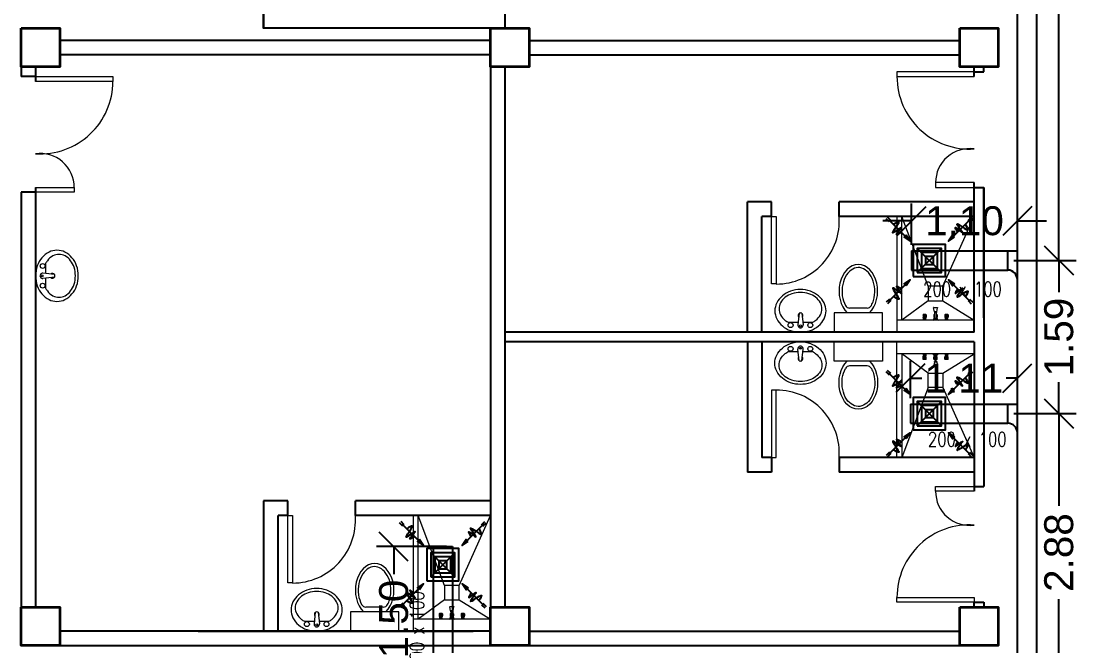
# Model space of a CAD drawing. Header units: millimetres. Extents: x 3 to 434, y 1 to 233.
# Drawn here: x 380.32 to 391.27, y 109.24 to 115.71 of the extents above; entities that cross this region are included whole.
import ezdxf

# ---------------------------------------------------------------- set-up
doc = ezdxf.new("R2010")
doc.units = ezdxf.units.MM
doc.header["$MEASUREMENT"] = 0
for name, color, linetype in [('AIR', 7, 'Continuous'), ('AIR-00', 8, 'Continuous'), ('AIR-03', 30, 'Continuous'), ('dimen', 7, 'Continuous'), ('ducting label', 7, 'Continuous'), ('exhaust', 1, 'Continuous')]:
    doc.layers.add(name, color=color, linetype=linetype)
doc.styles.add('Arch-Dim', font='simplex.shx', dxfattribs={"width": 0.75})
doc.styles.get("Standard").update_dxf_attribs({"font": 'arial.ttf'})
doc.dimstyles.new('Copy of dimension', dxfattribs={"dimtxt": 0.3, "dimasz": 0.3, "dimexe": 0.18, "dimexo": 0.0625, "dimgap": 0.09, "dimtad": 0, "dimzin": 0, "dimdsep": 46, "dimtxsty": 'Standard', "dimblk": 'OBLIQUE', "dimcen": 0.09, "dimclrd": 256, "dimclre": 256, "dimclrt": 256, "dimadec": 0, "dimazin": 0, "dimtfac": 1, "dimtofl": 0, "dimtmove": 0, "dimatfit": 3, "dimldrblk": 'OBLIQUE', "dimfxl": 1, "dimtolj": 1, "dimtzin": 0, "dimarcsym": 0})

# ---------------------------------------------------------------- blocks, each defined once
blk = doc.blocks.new('GRILL-C-IN')
at = {"layer": 'AIR-00', "ltscale": 3}
for p, q in [((-0.601, 0.623), (-0.651, 0.674)), ((0.601, 0.623), (0.651, 0.674)), ((-0.623, 0.601), (-0.674, 0.651)), ((-0.637, 0.637), (-0.3, 0.3)), ((0.637, 0.637), (0.3, 0.3)), ((0.623, 0.601), (0.674, 0.651)), ((-0.637, -0.637), (-0.3, -0.3)), ((0.637, -0.637), (0.3, -0.3)), ((-0.623, -0.601), (-0.674, -0.651)), ((-0.601, -0.623), (-0.651, -0.674)), ((0.601, -0.623), (0.651, -0.674)), ((0.623, -0.601), (0.674, -0.651))]:
    blk.add_line(p, q, dxfattribs=at)
at = {"layer": 'AIR-00', "color": 50}
for p, q in [((-0.188, 0.187), (0.187, -0.188)), ((0.187, 0.187), (-0.188, -0.188))]:
    blk.add_line(p, q, dxfattribs=at)
at = {"layer": 'AIR-00', "ltscale": 3}
for points in [[(-0.362, 0.393), (-0.393, 0.362), (-0.3, 0.3)], [(0.393, 0.362), (0.362, 0.393), (0.3, 0.3)], [(-0.362, -0.393), (-0.393, -0.362), (-0.3, -0.3)], [(0.393, -0.362), (0.362, -0.393), (0.3, -0.3)]]:
    blk.add_lwpolyline(points, close=True, dxfattribs=at)
at = {"layer": 'AIR-00', "color": 50}
for points in [[(-0.188, -0.188), (0.187, -0.188), (0.187, 0.187), (-0.188, 0.187)], [(-0.125, -0.125), (0.125, -0.125), (0.125, 0.125), (-0.125, 0.125)], [(-0.062, -0.062), (0.062, -0.062), (0.062, 0.062), (-0.062, 0.062)]]:
    blk.add_lwpolyline(points, close=True, dxfattribs=at)
at = {"layer": 'AIR-00', "ltscale": 3}
for points in [[(-0.441, 0.441), (-0.512, 0.404), (-0.432, 0.514), (-0.568, 0.43), (-0.477, 0.6), (-0.561, 0.561)], [(0.441, 0.441), (0.404, 0.512), (0.514, 0.432), (0.43, 0.568), (0.6, 0.477), (0.561, 0.561)], [(-0.441, -0.441), (-0.512, -0.404), (-0.432, -0.514), (-0.568, -0.43), (-0.477, -0.6), (-0.561, -0.561)], [(0.441, -0.441), (0.404, -0.512), (0.514, -0.432), (0.43, -0.568), (0.6, -0.477), (0.561, -0.561)]]:
    blk.add_spline(points, degree=3, dxfattribs=at)
for points in [[(-0.3, 0.3), (-0.362, 0.393), (-0.393, 0.362)], [(0.3, 0.3), (0.393, 0.362), (0.362, 0.393)], [(-0.3, -0.3), (-0.362, -0.393), (-0.393, -0.362)], [(0.3, -0.3), (0.393, -0.362), (0.362, -0.393)]]:
    blk.add_solid(points, dxfattribs=at)
at = {"layer": 'AIR-03', "color": 6}
blk.add_lwpolyline([(-0.25, -0.25), (0.25, -0.25), (0.25, 0.25), (-0.25, 0.25)], close=True, dxfattribs=at)
blk = doc.blocks.new('_Oblique')
at = {"color": 0, "linetype": 'ByBlock', "lineweight": -2}
blk.add_line((-0.5, -0.5), (0.5, 0.5), dxfattribs=at)
blk = doc.blocks.new('*D136')
at = {"layer": 'Defpoints', "color": 0, "transparency": 16777216}
for p in [(384.179, 110.266), (384.788, 110.266), (384.788, 108.764)]:
    blk.add_point(p, dxfattribs=at)
at = {"layer": 'dimen', "lineweight": -2, "transparency": 16777216}
for p, q in [((384.726, 110.266), (383.999, 110.266)), ((384.179, 110.266), (384.179, 109.98)), ((384.179, 108.764), (384.179, 109.05)), ((384.726, 108.764), (383.999, 108.764))]:
    blk.add_line(p, q, dxfattribs=at)
at = {"layer": 'dimen', "lineweight": -2, "transparency": 16777216, "xscale": 0.3, "yscale": 0.3, "zscale": 0.3}
for p, rotation in [((384.179, 110.266), 90), ((384.179, 108.764), 270)]:
    blk.add_blockref('_Oblique', p, dxfattribs=dict(at, rotation=rotation))
at = {"layer": 'dimen', "transparency": 16777216, "insert": (384.179, 109.515), "char_height": 0.3, "attachment_point": 5, "rotation": 90}
blk.add_mtext('\\A1;1.50', dxfattribs=at)
blk = doc.blocks.new('*D143')
at = {"layer": 'Defpoints', "color": 0, "transparency": 16777216}
for p in [(390.541, 111.644), (391.071, 111.644), (390.841, 108.764)]:
    blk.add_point(p, dxfattribs=at)
at = {"layer": 'dimen', "lineweight": -2, "transparency": 16777216}
for p, q in [((390.603, 111.644), (391.251, 111.644)), ((391.071, 111.644), (391.071, 110.687)), ((391.071, 108.764), (391.071, 109.722)), ((390.903, 108.764), (391.251, 108.764))]:
    blk.add_line(p, q, dxfattribs=at)
at = {"layer": 'dimen', "lineweight": -2, "transparency": 16777216, "xscale": 0.3, "yscale": 0.3, "zscale": 0.3}
for p, rotation in [((391.071, 111.644), 90), ((391.071, 108.764), 270)]:
    blk.add_blockref('_Oblique', p, dxfattribs=dict(at, rotation=rotation))
at = {"layer": 'dimen', "transparency": 16777216, "insert": (391.071, 110.204), "char_height": 0.3, "attachment_point": 5, "rotation": 90}
blk.add_mtext('\\A1;2.88', dxfattribs=at)
blk = doc.blocks.new('*D144')
at = {"layer": 'Defpoints', "color": 0, "transparency": 16777216}
for p in [(390.541, 113.232), (391.071, 113.232), (390.541, 111.644)]:
    blk.add_point(p, dxfattribs=at)
at = {"layer": 'dimen', "lineweight": -2, "transparency": 16777216}
for p, q in [((390.603, 113.232), (391.251, 113.232)), ((391.071, 113.232), (391.071, 112.904)), ((391.071, 111.644), (391.071, 111.972)), ((390.603, 111.644), (391.251, 111.644))]:
    blk.add_line(p, q, dxfattribs=at)
at = {"layer": 'dimen', "lineweight": -2, "transparency": 16777216, "xscale": 0.3, "yscale": 0.3, "zscale": 0.3}
for p, rotation in [((391.071, 113.232), 90), ((391.071, 111.644), 270)]:
    blk.add_blockref('_Oblique', p, dxfattribs=dict(at, rotation=rotation))
at = {"layer": 'dimen', "transparency": 16777216, "insert": (391.071, 112.438), "char_height": 0.3, "attachment_point": 5, "rotation": 90}
blk.add_mtext('\\A1;1.59', dxfattribs=at)
blk = doc.blocks.new('*D145')
at = {"layer": 'Defpoints', "color": 0, "transparency": 16777216}
for p in [(390.541, 122.637), (391.071, 122.637), (390.541, 113.232)]:
    blk.add_point(p, dxfattribs=at)
at = {"layer": 'dimen', "lineweight": -2, "transparency": 16777216}
for p, q in [((390.603, 122.637), (391.251, 122.637)), ((391.071, 122.637), (391.071, 118.385)), ((391.071, 113.232), (391.071, 117.483)), ((390.603, 113.232), (391.251, 113.232))]:
    blk.add_line(p, q, dxfattribs=at)
at = {"layer": 'dimen', "lineweight": -2, "transparency": 16777216, "xscale": 0.3, "yscale": 0.3, "zscale": 0.3}
for p, rotation in [((391.071, 122.637), 90), ((391.071, 113.232), 270)]:
    blk.add_blockref('_Oblique', p, dxfattribs=dict(at, rotation=rotation))
at = {"layer": 'dimen', "transparency": 16777216, "insert": (391.071, 117.934), "char_height": 0.3, "attachment_point": 5, "rotation": 90}
blk.add_mtext('\\A1;9.41', dxfattribs=at)
blk = doc.blocks.new('*D149')
at = {"layer": 'Defpoints', "color": 0, "transparency": 16777216}
for p in [(389.545, 113.642), (389.545, 113.332), (390.641, 113.332)]:
    blk.add_point(p, dxfattribs=at)
at = {"layer": 'dimen', "lineweight": -2, "transparency": 16777216}
for p, q in [((389.545, 113.394), (389.545, 113.822)), ((390.641, 113.394), (390.641, 113.822)), ((389.545, 113.642), (389.245, 113.642)), ((390.641, 113.642), (390.941, 113.642))]:
    blk.add_line(p, q, dxfattribs=at)
at = {"layer": 'dimen', "lineweight": -2, "transparency": 16777216, "xscale": 0.3, "yscale": 0.3, "zscale": 0.3}
blk.add_blockref('_Oblique', (389.545, 113.642), dxfattribs=at)
at = {"layer": 'dimen', "lineweight": -2, "transparency": 16777216, "xscale": 0.3, "yscale": 0.3, "zscale": 0.3, "rotation": 180}
blk.add_blockref('_Oblique', (390.641, 113.642), dxfattribs=at)
at = {"layer": 'dimen', "transparency": 16777216, "insert": (390.093, 113.642), "char_height": 0.3, "attachment_point": 5}
blk.add_mtext('\\A1;1.10', dxfattribs=at)
blk = doc.blocks.new('*D150')
at = {"layer": 'Defpoints', "color": 0, "transparency": 16777216}
for p in [(389.533, 112.012), (389.533, 111.744), (390.641, 111.744)]:
    blk.add_point(p, dxfattribs=at)
at = {"layer": 'dimen', "lineweight": -2, "transparency": 16777216}
for p, q in [((389.533, 111.806), (389.533, 112.192)), ((390.641, 111.806), (390.641, 112.192)), ((389.533, 112.012), (389.65, 112.012)), ((390.641, 112.012), (390.523, 112.012))]:
    blk.add_line(p, q, dxfattribs=at)
at = {"layer": 'dimen', "lineweight": -2, "transparency": 16777216, "xscale": 0.3, "yscale": 0.3, "zscale": 0.3, "rotation": 180}
blk.add_blockref('_Oblique', (389.533, 112.012), dxfattribs=at)
at = {"layer": 'dimen', "lineweight": -2, "transparency": 16777216, "xscale": 0.3, "yscale": 0.3, "zscale": 0.3}
blk.add_blockref('_Oblique', (390.641, 112.012), dxfattribs=at)
at = {"layer": 'dimen', "transparency": 16777216, "insert": (390.087, 112.012), "char_height": 0.3, "attachment_point": 5}
blk.add_mtext('\\A1;1.11', dxfattribs=at)

msp = doc.modelspace()

# ---------------------------------------------------------------- linework, layer by layer
at = {"color": 8, "lineweight": 25}
for p, q in [((385.331, 120.014), (385.331, 115.639)), ((382.831, 116.826), (382.831, 115.639)), ((385.181, 115.514), (380.718, 115.514)), ((385.581, 115.514), (390.043, 115.514)), ((385.181, 115.364), (380.718, 115.364)), ((385.581, 115.364), (390.043, 115.364)), ((380.318, 115.239), (380.318, 115.139)), ((380.468, 115.239), (380.468, 115.089)), ((385.181, 115.239), (385.181, 109.639)), ((385.331, 115.239), (385.331, 109.639)), ((380.468, 115.139), (380.318, 115.139)), ((380.468, 113.989), (380.468, 109.639)), ((380.318, 113.939), (380.318, 109.639)), ((380.468, 113.939), (380.318, 113.939)), ((390.193, 112.489), (385.331, 112.489)), ((390.193, 112.389), (385.331, 112.389)), ((385.181, 109.389), (380.718, 109.389)), ((385.581, 109.389), (390.043, 109.389)), ((380.718, 109.239), (385.181, 109.239)), ((385.581, 109.239), (390.043, 109.239))]:
    msp.add_line(p, q, dxfattribs=at)
at = {"color": 8, "linetype": 'ByBlock', "lineweight": 25}
for p, q in [((390.193, 115.139), (390.193, 115.239)), ((390.193, 115.189), (390.293, 115.189)), ((390.293, 115.189), (390.293, 115.239)), ((390.193, 112.489), (390.193, 114.039)), ((390.193, 113.989), (390.293, 113.989)), ((390.293, 112.639), (390.293, 113.989)), ((390.293, 113.989), (390.293, 110.889)), ((390.193, 112.389), (390.193, 110.839)), ((390.293, 112.239), (390.293, 110.889)), ((390.193, 110.889), (390.293, 110.889)), ((382.831, 110.739), (382.831, 109.389)), ((390.193, 109.639), (390.193, 109.689)), ((390.193, 109.689), (390.293, 109.689)), ((390.293, 109.689), (390.293, 109.639)), ((382.151, 109.389), (385.001, 109.389))]:
    msp.add_line(p, q, dxfattribs=at)
at = {"color": 8, "linetype": 'ByBlock', "lineweight": 25, "ltscale": 0.3}
for p, q in [((388.093, 113.839), (387.843, 113.839)), ((387.843, 112.489), (387.843, 113.839)), ((388.093, 113.689), (388.093, 113.839)), ((390.193, 113.839), (388.793, 113.839)), ((388.793, 113.689), (388.793, 113.839)), ((388.093, 113.689), (387.993, 113.689)), ((387.993, 112.489), (387.993, 113.689)), ((390.193, 113.689), (388.793, 113.689)), ((387.843, 112.389), (387.843, 111.039)), ((387.993, 112.389), (387.993, 111.189)), ((388.093, 111.189), (387.993, 111.189)), ((388.093, 111.189), (388.093, 111.039)), ((390.193, 111.189), (388.793, 111.189)), ((388.793, 111.189), (388.793, 111.039)), ((388.093, 111.039), (387.843, 111.039)), ((390.193, 111.039), (388.793, 111.039)), ((383.081, 110.739), (382.831, 110.739)), ((383.081, 110.589), (383.081, 110.739)), ((385.181, 110.739), (383.781, 110.739)), ((383.781, 110.589), (383.781, 110.739)), ((383.081, 110.589), (382.981, 110.589)), ((382.981, 109.389), (382.981, 110.589)), ((385.181, 110.589), (383.781, 110.589))]:
    msp.add_line(p, q, dxfattribs=at)
at = {"color": 8, "linetype": 'ByBlock', "lineweight": 9, "ltscale": 0.3}
for p, q in [((389.718, 112.964), (389.443, 113.689)), ((389.868, 112.964), (390.193, 113.689)), ((389.718, 112.814), (389.443, 112.614)), ((389.868, 112.814), (390.193, 112.614)), ((389.718, 112.064), (389.443, 112.264)), ((389.868, 112.064), (390.193, 112.264)), ((389.718, 111.914), (389.443, 111.189)), ((389.868, 111.914), (390.193, 111.189)), ((384.706, 109.864), (384.431, 110.589)), ((384.856, 109.864), (385.181, 110.589)), ((384.706, 109.714), (384.431, 109.514)), ((384.856, 109.714), (385.181, 109.514))]:
    msp.add_line(p, q, dxfattribs=at)
at = {"color": 8, "lineweight": 9}
for p, q in [((380.666, 113.087), (380.544, 113.101)), ((380.666, 113.058), (380.544, 113.045)), ((388.379, 112.686), (388.365, 112.565)), ((388.408, 112.686), (388.421, 112.565)), ((388.743, 112.689), (388.743, 112.489)), ((389.243, 112.689), (388.743, 112.689)), ((389.084, 112.739), (388.903, 112.739)), ((389.243, 112.489), (389.243, 112.689)), ((389.666, 112.671), (389.663, 112.669)), ((389.666, 112.672), (389.666, 112.671)), ((389.693, 112.672), (389.666, 112.672)), ((389.693, 112.671), (389.666, 112.671)), ((389.693, 112.672), (389.693, 112.671)), ((389.693, 112.671), (389.696, 112.669)), ((389.781, 112.699), (389.772, 112.741)), ((389.774, 112.745), (389.812, 112.745)), ((389.78, 112.671), (389.776, 112.669)), ((389.786, 112.672), (389.78, 112.672)), ((389.78, 112.672), (389.78, 112.671)), ((389.786, 112.671), (389.78, 112.671)), ((389.805, 112.699), (389.781, 112.699)), ((389.781, 112.699), (389.781, 112.691)), ((389.805, 112.699), (389.781, 112.699)), ((389.781, 112.691), (389.805, 112.691)), ((389.786, 112.629), (389.786, 112.691)), ((389.801, 112.691), (389.801, 112.629)), ((389.806, 112.672), (389.801, 112.672)), ((389.806, 112.671), (389.801, 112.671)), ((389.805, 112.699), (389.814, 112.741)), ((389.805, 112.691), (389.805, 112.699)), ((389.806, 112.672), (389.806, 112.671)), ((389.806, 112.671), (389.81, 112.669)), ((389.894, 112.671), (389.89, 112.669)), ((389.92, 112.672), (389.894, 112.672)), ((389.894, 112.672), (389.894, 112.671)), ((389.92, 112.671), (389.894, 112.671)), ((389.92, 112.672), (389.92, 112.671)), ((389.92, 112.671), (389.923, 112.669)), ((389.662, 112.614), (389.666, 112.621)), ((389.662, 112.614), (389.662, 112.614)), ((389.696, 112.614), (389.662, 112.614)), ((389.696, 112.614), (389.662, 112.614)), ((389.663, 112.669), (389.663, 112.647)), ((389.696, 112.669), (389.663, 112.669)), ((389.663, 112.647), (389.665, 112.643)), ((389.665, 112.641), (389.665, 112.635)), ((389.693, 112.635), (389.665, 112.635)), ((389.665, 112.635), (389.666, 112.633)), ((389.666, 112.66), (389.666, 112.648)), ((389.666, 112.647), (389.674, 112.647)), ((389.693, 112.633), (389.666, 112.633)), ((389.693, 112.621), (389.666, 112.621)), ((389.668, 112.621), (389.668, 112.633)), ((389.673, 112.66), (389.673, 112.648)), ((389.693, 112.647), (389.685, 112.647)), ((389.686, 112.66), (389.686, 112.648)), ((389.691, 112.621), (389.691, 112.633)), ((389.693, 112.66), (389.693, 112.648)), ((389.693, 112.641), (389.693, 112.635)), ((389.693, 112.635), (389.693, 112.633)), ((389.696, 112.614), (389.693, 112.621)), ((389.696, 112.647), (389.694, 112.643)), ((389.696, 112.669), (389.696, 112.647)), ((389.696, 112.614), (389.696, 112.614)), ((389.764, 112.614), (389.776, 112.619)), ((389.822, 112.614), (389.764, 112.614)), ((389.786, 112.669), (389.776, 112.669)), ((389.776, 112.669), (389.776, 112.647)), ((389.776, 112.647), (389.779, 112.643)), ((389.776, 112.629), (389.81, 112.629)), ((389.776, 112.619), (389.776, 112.629)), ((389.776, 112.619), (389.81, 112.619)), ((389.81, 112.619), (389.776, 112.619)), ((389.779, 112.641), (389.779, 112.635)), ((389.786, 112.635), (389.779, 112.635)), ((389.779, 112.635), (389.78, 112.633)), ((389.78, 112.66), (389.78, 112.648)), ((389.78, 112.647), (389.786, 112.647)), ((389.786, 112.633), (389.78, 112.633)), ((389.782, 112.629), (389.782, 112.633)), ((389.801, 112.629), (389.786, 112.629)), ((389.81, 112.669), (389.801, 112.669)), ((389.806, 112.647), (389.801, 112.647)), ((389.807, 112.635), (389.801, 112.635)), ((389.806, 112.633), (389.801, 112.633)), ((389.804, 112.629), (389.804, 112.633)), ((389.806, 112.66), (389.806, 112.648)), ((389.807, 112.635), (389.806, 112.633)), ((389.807, 112.641), (389.807, 112.635)), ((389.81, 112.647), (389.808, 112.643)), ((389.81, 112.669), (389.81, 112.647)), ((389.81, 112.629), (389.81, 112.619)), ((389.81, 112.619), (389.822, 112.614)), ((389.923, 112.669), (389.89, 112.669)), ((389.89, 112.669), (389.89, 112.647)), ((389.89, 112.647), (389.892, 112.643)), ((389.89, 112.614), (389.893, 112.621)), ((389.924, 112.614), (389.89, 112.614)), ((389.924, 112.614), (389.89, 112.614)), ((389.89, 112.614), (389.89, 112.614)), ((389.893, 112.641), (389.893, 112.635)), ((389.893, 112.635), (389.893, 112.633)), ((389.921, 112.635), (389.893, 112.635)), ((389.92, 112.633), (389.893, 112.633)), ((389.92, 112.621), (389.893, 112.621)), ((389.894, 112.66), (389.894, 112.648)), ((389.894, 112.647), (389.901, 112.647)), ((389.895, 112.621), (389.895, 112.633)), ((389.901, 112.66), (389.901, 112.648)), ((389.913, 112.66), (389.913, 112.648)), ((389.92, 112.647), (389.913, 112.647)), ((389.918, 112.621), (389.918, 112.633)), ((389.92, 112.66), (389.92, 112.648)), ((389.921, 112.635), (389.92, 112.633)), ((389.924, 112.614), (389.92, 112.621)), ((389.923, 112.647), (389.921, 112.643)), ((389.921, 112.641), (389.921, 112.635)), ((389.923, 112.669), (389.923, 112.647)), ((389.924, 112.614), (389.924, 112.614)), ((388.743, 112.489), (389.243, 112.489)), ((388.743, 112.189), (388.743, 112.389)), ((388.743, 112.389), (389.243, 112.389)), ((389.243, 112.389), (389.243, 112.189)), ((388.379, 112.191), (388.365, 112.312)), ((388.408, 112.191), (388.421, 112.312)), ((389.662, 112.263), (389.662, 112.264)), ((389.696, 112.264), (389.662, 112.264)), ((389.662, 112.263), (389.666, 112.256)), ((389.696, 112.263), (389.662, 112.263)), ((389.663, 112.23), (389.665, 112.234)), ((389.665, 112.242), (389.666, 112.244)), ((389.665, 112.236), (389.665, 112.242)), ((389.693, 112.242), (389.665, 112.242)), ((389.693, 112.256), (389.666, 112.256)), ((389.693, 112.244), (389.666, 112.244)), ((389.668, 112.256), (389.668, 112.244)), ((389.691, 112.256), (389.691, 112.244)), ((389.696, 112.263), (389.693, 112.256)), ((389.693, 112.242), (389.693, 112.244)), ((389.693, 112.236), (389.693, 112.242)), ((389.696, 112.23), (389.694, 112.234)), ((389.696, 112.263), (389.696, 112.264)), ((389.764, 112.264), (389.776, 112.258)), ((389.822, 112.264), (389.764, 112.264)), ((389.776, 112.258), (389.81, 112.258)), ((389.81, 112.258), (389.776, 112.258)), ((389.776, 112.258), (389.776, 112.248)), ((389.776, 112.248), (389.81, 112.248)), ((389.776, 112.23), (389.779, 112.234)), ((389.779, 112.242), (389.78, 112.244)), ((389.786, 112.242), (389.779, 112.242)), ((389.779, 112.236), (389.779, 112.242)), ((389.786, 112.244), (389.78, 112.244)), ((389.782, 112.248), (389.782, 112.244)), ((389.786, 112.248), (389.786, 112.186)), ((389.801, 112.248), (389.786, 112.248)), ((389.801, 112.186), (389.801, 112.248)), ((389.806, 112.244), (389.801, 112.244)), ((389.807, 112.242), (389.801, 112.242)), ((389.804, 112.248), (389.804, 112.244)), ((389.807, 112.242), (389.806, 112.244)), ((389.807, 112.236), (389.807, 112.242)), ((389.81, 112.23), (389.808, 112.234)), ((389.81, 112.258), (389.822, 112.264)), ((389.81, 112.248), (389.81, 112.258)), ((389.924, 112.264), (389.89, 112.264)), ((389.89, 112.263), (389.89, 112.264)), ((389.924, 112.263), (389.89, 112.263)), ((389.89, 112.263), (389.893, 112.256)), ((389.89, 112.23), (389.892, 112.234)), ((389.92, 112.256), (389.893, 112.256)), ((389.893, 112.242), (389.893, 112.244)), ((389.92, 112.244), (389.893, 112.244)), ((389.921, 112.242), (389.893, 112.242)), ((389.893, 112.236), (389.893, 112.242)), ((389.895, 112.256), (389.895, 112.244)), ((389.918, 112.256), (389.918, 112.244)), ((389.924, 112.263), (389.92, 112.256)), ((389.921, 112.242), (389.92, 112.244)), ((389.921, 112.236), (389.921, 112.242)), ((389.923, 112.23), (389.921, 112.234)), ((389.924, 112.263), (389.924, 112.264)), ((389.243, 112.189), (388.743, 112.189)), ((389.084, 112.139), (388.903, 112.139)), ((389.663, 112.208), (389.663, 112.23)), ((389.666, 112.206), (389.663, 112.208)), ((389.696, 112.208), (389.663, 112.208)), ((389.666, 112.23), (389.674, 112.23)), ((389.666, 112.217), (389.666, 112.229)), ((389.666, 112.205), (389.666, 112.206)), ((389.693, 112.206), (389.666, 112.206)), ((389.693, 112.205), (389.666, 112.205)), ((389.673, 112.217), (389.673, 112.229)), ((389.693, 112.23), (389.685, 112.23)), ((389.686, 112.217), (389.686, 112.229)), ((389.693, 112.217), (389.693, 112.229)), ((389.693, 112.206), (389.696, 112.208)), ((389.693, 112.205), (389.693, 112.206)), ((389.696, 112.208), (389.696, 112.23)), ((389.781, 112.178), (389.772, 112.136)), ((389.774, 112.132), (389.812, 112.132)), ((389.776, 112.208), (389.776, 112.23)), ((389.786, 112.208), (389.776, 112.208)), ((389.78, 112.206), (389.776, 112.208)), ((389.78, 112.23), (389.786, 112.23)), ((389.78, 112.217), (389.78, 112.229)), ((389.786, 112.206), (389.78, 112.206)), ((389.78, 112.205), (389.78, 112.206)), ((389.786, 112.205), (389.78, 112.205)), ((389.781, 112.178), (389.781, 112.186)), ((389.781, 112.186), (389.805, 112.186)), ((389.805, 112.178), (389.781, 112.178)), ((389.805, 112.178), (389.781, 112.178)), ((389.806, 112.23), (389.801, 112.23)), ((389.81, 112.208), (389.801, 112.208)), ((389.806, 112.206), (389.801, 112.206)), ((389.806, 112.205), (389.801, 112.205)), ((389.805, 112.186), (389.805, 112.178)), ((389.805, 112.178), (389.814, 112.136)), ((389.806, 112.217), (389.806, 112.229)), ((389.806, 112.206), (389.81, 112.208)), ((389.806, 112.205), (389.806, 112.206)), ((389.81, 112.208), (389.81, 112.23)), ((389.89, 112.208), (389.89, 112.23)), ((389.923, 112.208), (389.89, 112.208)), ((389.894, 112.206), (389.89, 112.208)), ((389.894, 112.23), (389.901, 112.23)), ((389.894, 112.217), (389.894, 112.229)), ((389.92, 112.206), (389.894, 112.206)), ((389.894, 112.205), (389.894, 112.206)), ((389.92, 112.205), (389.894, 112.205)), ((389.901, 112.217), (389.901, 112.229)), ((389.92, 112.23), (389.913, 112.23)), ((389.913, 112.217), (389.913, 112.229)), ((389.92, 112.217), (389.92, 112.229)), ((389.92, 112.206), (389.923, 112.208)), ((389.92, 112.205), (389.92, 112.206)), ((389.923, 112.208), (389.923, 112.23)), ((384.071, 109.639), (383.89, 109.639)), ((384.768, 109.599), (384.76, 109.641)), ((384.761, 109.645), (384.8, 109.645)), ((384.793, 109.599), (384.801, 109.641)), ((383.366, 109.586), (383.353, 109.465)), ((383.395, 109.586), (383.408, 109.465)), ((383.731, 109.589), (383.731, 109.389)), ((384.231, 109.589), (383.731, 109.589)), ((384.231, 109.389), (384.231, 109.589)), ((384.654, 109.571), (384.65, 109.569)), ((384.65, 109.569), (384.65, 109.547)), ((384.684, 109.569), (384.65, 109.569)), ((384.65, 109.547), (384.652, 109.543)), ((384.65, 109.514), (384.653, 109.521)), ((384.65, 109.514), (384.65, 109.514)), ((384.684, 109.514), (384.65, 109.514)), ((384.684, 109.514), (384.65, 109.514)), ((384.653, 109.541), (384.653, 109.535)), ((384.681, 109.535), (384.653, 109.535)), ((384.653, 109.535), (384.654, 109.533)), ((384.681, 109.521), (384.653, 109.521)), ((384.654, 109.572), (384.654, 109.571)), ((384.68, 109.572), (384.654, 109.572)), ((384.68, 109.571), (384.654, 109.571)), ((384.654, 109.56), (384.654, 109.548)), ((384.654, 109.547), (384.661, 109.547)), ((384.68, 109.533), (384.654, 109.533)), ((384.656, 109.521), (384.656, 109.533)), ((384.661, 109.56), (384.661, 109.548)), ((384.673, 109.56), (384.673, 109.548)), ((384.68, 109.547), (384.673, 109.547)), ((384.678, 109.521), (384.678, 109.533)), ((384.68, 109.572), (384.68, 109.571)), ((384.68, 109.571), (384.684, 109.569)), ((384.68, 109.56), (384.68, 109.548)), ((384.681, 109.535), (384.68, 109.533)), ((384.684, 109.547), (384.681, 109.543)), ((384.681, 109.541), (384.681, 109.535)), ((384.684, 109.514), (384.681, 109.521)), ((384.684, 109.569), (384.684, 109.547)), ((384.684, 109.514), (384.684, 109.514)), ((384.752, 109.514), (384.763, 109.519)), ((384.81, 109.514), (384.752, 109.514)), ((384.763, 109.529), (384.798, 109.529)), ((384.763, 109.519), (384.763, 109.529)), ((384.763, 109.519), (384.798, 109.519)), ((384.798, 109.519), (384.763, 109.519)), ((384.768, 109.571), (384.764, 109.569)), ((384.773, 109.569), (384.764, 109.569)), ((384.764, 109.569), (384.764, 109.547)), ((384.764, 109.547), (384.766, 109.543)), ((384.767, 109.56), (384.767, 109.548)), ((384.767, 109.547), (384.773, 109.547)), ((384.767, 109.541), (384.767, 109.535)), ((384.773, 109.535), (384.767, 109.535)), ((384.767, 109.535), (384.767, 109.533)), ((384.773, 109.533), (384.767, 109.533)), ((384.793, 109.599), (384.768, 109.599)), ((384.768, 109.599), (384.768, 109.591)), ((384.793, 109.599), (384.768, 109.599)), ((384.768, 109.591), (384.793, 109.591)), ((384.773, 109.572), (384.768, 109.572)), ((384.768, 109.572), (384.768, 109.571)), ((384.773, 109.571), (384.768, 109.571)), ((384.769, 109.529), (384.769, 109.533)), ((384.773, 109.529), (384.773, 109.591)), ((384.788, 109.529), (384.773, 109.529)), ((384.788, 109.591), (384.788, 109.529)), ((384.794, 109.572), (384.788, 109.572)), ((384.794, 109.571), (384.788, 109.571)), ((384.797, 109.569), (384.788, 109.569)), ((384.794, 109.547), (384.788, 109.547)), ((384.795, 109.535), (384.788, 109.535)), ((384.794, 109.533), (384.788, 109.533)), ((384.792, 109.529), (384.792, 109.533)), ((384.793, 109.591), (384.793, 109.599)), ((384.794, 109.572), (384.794, 109.571)), ((384.794, 109.571), (384.797, 109.569)), ((384.794, 109.56), (384.794, 109.548)), ((384.795, 109.535), (384.794, 109.533)), ((384.797, 109.547), (384.795, 109.543)), ((384.795, 109.541), (384.795, 109.535)), ((384.797, 109.569), (384.797, 109.547)), ((384.798, 109.529), (384.798, 109.519)), ((384.798, 109.519), (384.81, 109.514)), ((384.877, 109.514), (384.881, 109.521)), ((384.911, 109.514), (384.877, 109.514)), ((384.911, 109.514), (384.877, 109.514)), ((384.877, 109.514), (384.877, 109.514)), ((384.881, 109.571), (384.878, 109.569)), ((384.911, 109.569), (384.878, 109.569)), ((384.878, 109.569), (384.878, 109.547)), ((384.878, 109.547), (384.88, 109.543)), ((384.88, 109.541), (384.88, 109.535)), ((384.88, 109.535), (384.881, 109.533)), ((384.908, 109.535), (384.88, 109.535)), ((384.907, 109.572), (384.881, 109.572)), ((384.881, 109.572), (384.881, 109.571)), ((384.907, 109.571), (384.881, 109.571)), ((384.881, 109.56), (384.881, 109.548)), ((384.881, 109.547), (384.888, 109.547)), ((384.907, 109.533), (384.881, 109.533)), ((384.908, 109.521), (384.881, 109.521)), ((384.883, 109.521), (384.883, 109.533)), ((384.888, 109.56), (384.888, 109.548)), ((384.9, 109.56), (384.9, 109.548)), ((384.907, 109.547), (384.9, 109.547)), ((384.906, 109.521), (384.906, 109.533)), ((384.907, 109.572), (384.907, 109.571)), ((384.907, 109.571), (384.911, 109.569)), ((384.907, 109.56), (384.907, 109.548)), ((384.908, 109.535), (384.907, 109.533)), ((384.908, 109.541), (384.908, 109.535)), ((384.911, 109.514), (384.908, 109.521)), ((384.911, 109.547), (384.909, 109.543)), ((384.911, 109.569), (384.911, 109.547)), ((384.911, 109.514), (384.911, 109.514)), ((383.731, 109.389), (384.231, 109.389))]:
    msp.add_line(p, q, dxfattribs=at)
at = {"color": 8, "linetype": 'ByBlock', "lineweight": 9}
for p, q in [((390.193, 112.614), (389.393, 112.614)), ((390.193, 112.264), (389.393, 112.264)), ((390.293, 112.189), (390.293, 112.239)), ((385.181, 109.514), (384.381, 109.514)), ((382.981, 109.389), (384.931, 109.389))]:
    msp.add_line(p, q, dxfattribs=at)
at = {"color": 8, "lineweight": 25}
msp.add_lwpolyline([(382.831, 118.826), (382.831, 120.014), (385.331, 120.014), (385.331, 115.639), (382.831, 115.639), (382.831, 116.826)], dxfattribs=at)
at = {"color": 8, "lineweight": 35}
for points in [[(380.318, 115.639), (380.718, 115.639), (380.718, 115.239), (380.318, 115.239)], [(385.181, 115.639), (385.581, 115.639), (385.581, 115.239), (385.181, 115.239)], [(390.043, 115.639), (390.443, 115.639), (390.443, 115.239), (390.043, 115.239)], [(380.318, 109.639), (380.718, 109.639), (380.718, 109.239), (380.318, 109.239)], [(385.181, 109.639), (385.581, 109.639), (385.581, 109.239), (385.181, 109.239)], [(390.043, 109.639), (390.443, 109.639), (390.443, 109.239), (390.043, 109.239)]]:
    msp.add_lwpolyline(points, close=True, dxfattribs=at)
at = {"color": 8, "lineweight": 13, "ltscale": 0.03}
for points in [[(390.193, 115.139), (390.193, 115.189), (389.393, 115.189), (389.393, 115.139)], [(380.468, 113.939), (380.468, 113.989), (380.868, 113.989), (380.868, 113.939)], [(390.193, 113.989), (390.193, 114.039), (389.793, 114.039), (389.793, 113.989)], [(388.093, 113.689), (388.143, 113.689), (388.143, 112.989), (388.093, 112.989)], [(388.093, 111.189), (388.143, 111.189), (388.143, 111.889), (388.093, 111.889)], [(390.193, 110.889), (390.193, 110.839), (389.793, 110.839), (389.793, 110.889)], [(383.081, 110.589), (383.131, 110.589), (383.131, 109.889), (383.081, 109.889)], [(390.193, 109.739), (390.193, 109.689), (389.393, 109.689), (389.393, 109.739)]]:
    msp.add_lwpolyline(points, close=True, dxfattribs=at)
msp.add_lwpolyline([(380.468, 115.139), (381.268, 115.139), (381.268, 115.089), (380.468, 115.089)], dxfattribs=at)
at = {"color": 8, "linetype": 'ByBlock', "lineweight": 9, "ltscale": 0.3}
for points in [[(389.443, 112.614), (389.443, 113.689), (389.393, 113.689), (389.393, 112.489), (389.393, 112.489)], [(389.443, 112.264), (389.443, 111.189), (389.393, 111.189), (389.393, 112.389), (389.393, 112.389)], [(384.431, 109.514), (384.431, 110.589), (384.381, 110.589), (384.381, 109.389), (384.381, 109.389)]]:
    msp.add_lwpolyline(points, dxfattribs=at)
at = {"color": 8, "lineweight": 9}
for points in [[(380.689, 112.808, 0.11576), (380.772, 112.827, 0.104047), (380.845, 112.886, 0.090875), (380.893, 112.969, 0.083344), (380.91, 113.073, 0.083344), (380.893, 113.176, 0.090875), (380.845, 113.26, 0.104047), (380.772, 113.319, 0.11576), (380.689, 113.338, 0.11576), (380.607, 113.319, 0.104047), (380.533, 113.26, 0.090875), (380.485, 113.176, 0.083344), (380.468, 113.073, 0.083344), (380.485, 112.969, 0.090875), (380.533, 112.886, 0.104047), (380.607, 112.827, 0.11576)], [(388.658, 112.168, -0.11576), (388.639, 112.085, -0.104047), (388.58, 112.011, -0.090875), (388.497, 111.964, -0.083344), (388.393, 111.947, -0.083344), (388.29, 111.964, -0.090875), (388.206, 112.011, -0.104047), (388.147, 112.085, -0.11576), (388.128, 112.168, -0.11576), (388.147, 112.25, -0.104047), (388.206, 112.324, -0.090875), (388.29, 112.371, -0.083344), (388.393, 112.389, -0.083344), (388.497, 112.371, -0.090875), (388.58, 112.324, -0.104047), (388.639, 112.25, -0.11576)], [(383.646, 109.61, 0.11576), (383.626, 109.692, 0.104047), (383.568, 109.766, 0.090875), (383.484, 109.813, 0.083344), (383.381, 109.831, 0.083344), (383.277, 109.813, 0.090875), (383.193, 109.766, 0.104047), (383.135, 109.692, 0.11576), (383.116, 109.61, 0.11576), (383.135, 109.527, 0.104047), (383.193, 109.453, 0.090875), (383.277, 109.406, 0.083344), (383.381, 109.389, 0.083344), (383.484, 109.406, 0.090875), (383.568, 109.453, 0.104047), (383.626, 109.527, 0.11576)]]:
    msp.add_lwpolyline(points, format="xyb", close=True, dxfattribs=at)
for points in [[(380.71, 112.85, 0.124838), (380.773, 112.866, 0.105788), (380.83, 112.916, 0.086697), (380.867, 112.985, 0.076776), (380.88, 113.073, 0.076776), (380.867, 113.161, 0.086697), (380.83, 113.23, 0.105788), (380.773, 113.28, 0.124838), (380.71, 113.295, 0.124838), (380.648, 113.28, 0.105788), (380.59, 113.23, 0.040067), (380.57, 113.2), (380.57, 113.097, 0.040067)], [(380.57, 113.049), (380.57, 112.946, 0.040067), (380.59, 112.916, 0.105788), (380.648, 112.866, 0.124838), (380.71, 112.85, 0.124838)], [(388.616, 112.731, 0.124838), (388.6, 112.793, 0.105788), (388.55, 112.851, 0.086697), (388.481, 112.887, 0.076776), (388.393, 112.901, 0.076776), (388.305, 112.887, 0.086697), (388.236, 112.851, 0.105788), (388.186, 112.793, 0.124838), (388.171, 112.731, 0.124838), (388.186, 112.668, 0.105788), (388.236, 112.61, 0.040067), (388.266, 112.591), (388.369, 112.591, 0.040067)], [(388.417, 112.591), (388.52, 112.591, 0.040067), (388.55, 112.61, 0.105788), (388.6, 112.668, 0.124838), (388.616, 112.731, 0.124838)], [(388.616, 112.147, -0.124838), (388.6, 112.084, -0.105788), (388.55, 112.026, -0.086697), (388.481, 111.99, -0.076776), (388.393, 111.977, -0.076776), (388.305, 111.99, -0.086697), (388.236, 112.026, -0.105788), (388.186, 112.084, -0.124838), (388.171, 112.147, -0.124838), (388.186, 112.209, -0.105788), (388.236, 112.267, -0.040067), (388.266, 112.287), (388.369, 112.287, -0.040067)], [(388.417, 112.287), (388.52, 112.287, -0.040067), (388.55, 112.267, -0.105788), (388.6, 112.209, -0.124838), (388.616, 112.147, -0.124838)], [(383.603, 109.631, 0.124838), (383.587, 109.693, 0.105788), (383.538, 109.751, 0.086697), (383.468, 109.787, 0.076776), (383.381, 109.801, 0.076776), (383.293, 109.787, 0.086697), (383.223, 109.751, 0.105788), (383.174, 109.693, 0.124838), (383.158, 109.631, 0.124838), (383.174, 109.568, 0.105788), (383.223, 109.51, 0.040067), (383.254, 109.491), (383.356, 109.491, 0.040067)], [(383.405, 109.491), (383.507, 109.491, 0.040067), (383.538, 109.51, 0.105788), (383.587, 109.568, 0.124838), (383.603, 109.631, 0.124838)]]:
    msp.add_lwpolyline(points, format="xyb", dxfattribs=at)
at = {"color": 8, "linetype": 'ByBlock', "lineweight": 9, "ltscale": 0.03}
for points in [[(389.718, 112.814), (389.868, 112.814), (389.868, 112.964), (389.718, 112.964)], [(389.718, 112.064), (389.868, 112.064), (389.868, 111.914), (389.718, 111.914)], [(384.706, 109.714), (384.856, 109.714), (384.856, 109.864), (384.706, 109.864)]]:
    msp.add_lwpolyline(points, close=True, dxfattribs=at)
at = {"color": 8, "lineweight": 9}
for centre, radius in [((380.541, 113.175), 0.0255), ((380.535, 113.073), 0.0095), ((380.541, 112.971), 0.0255), ((388.291, 112.562), 0.0255), ((388.393, 112.555), 0.0095), ((388.495, 112.562), 0.0255), ((388.291, 112.316), 0.0255), ((388.393, 112.322), 0.0095), ((388.495, 112.316), 0.0255), ((383.279, 109.462), 0.0255), ((383.381, 109.455), 0.0095), ((383.482, 109.462), 0.0255)]:
    msp.add_circle(centre, radius, dxfattribs=at)
at = {"color": 8, "lineweight": 13, "ltscale": 0.03}
for centre, radius, start, end in [((380.517, 115.089), 0.752, 266.3048, 0), ((390.145, 115.139), 0.752, 180, 273.6952), ((380.515, 113.989), 0.353, 0, 97.6281), ((390.146, 114.039), 0.353, 82.3719, 180), ((388.143, 113.64), 0.652, 270, 4.2422), ((388.143, 111.237), 0.652, 355.7578, 90), ((390.146, 110.839), 0.353, 180, 277.6281), ((383.131, 110.54), 0.652, 270, 4.2422), ((390.145, 109.739), 0.752, 86.3048, 180)]:
    msp.add_arc(centre, radius, start, end, dxfattribs=at)
at = {"color": 8, "lineweight": 9}
for centre, radius, start, end in [((380.541, 113.073), 0.028, 83.7545, 276.2455), ((380.643, 113.073), 0.025, 36.3068, 131.2022), ((380.643, 113.073), 0.025, 228.7978, 323.6932), ((380.572, 113.073), 0.0948, 351.2026, 8.7974), ((380.643, 113.073), 0.025, 341.3793, 18.6207), ((388.377, 112.661), 0.267, 109.0569, 129.8268), ((388.393, 112.614), 0.317, 90, 109.0569), ((388.393, 112.614), 0.317, 70.9431, 90), ((388.409, 112.661), 0.267, 50.1732, 70.9431), ((388.313, 112.71), 0.185, 153.5873, 180), ((388.352, 112.69), 0.228, 129.8268, 153.5873), ((388.434, 112.69), 0.228, 26.4127, 50.1732), ((388.473, 112.71), 0.185, 360, 26.4127), ((388.313, 112.71), 0.185, 180, 206.4127), ((388.393, 112.663), 0.025, 126.3068, 221.2022), ((388.393, 112.593), 0.0948, 81.2026, 98.7974), ((388.393, 112.663), 0.025, 71.3793, 108.6207), ((388.393, 112.663), 0.025, 318.7978, 53.6932), ((388.473, 112.71), 0.185, 333.5873, 0), ((388.903, 112.789), 0.05, 208.0084, 270), ((389.084, 112.789), 0.05, 270, 331.8499), ((388.352, 112.729), 0.228, 206.4127, 230.1732), ((388.393, 112.562), 0.028, 173.7545, 6.2455), ((388.434, 112.729), 0.228, 309.8268, 333.5873), ((388.377, 112.758), 0.267, 230.1732, 250.9431), ((388.393, 112.805), 0.317, 250.9431, 270), ((388.393, 112.805), 0.317, 270, 289.0569), ((388.409, 112.758), 0.267, 289.0569, 309.8268), ((388.393, 112.316), 0.028, 353.7545, 186.2455), ((388.393, 112.214), 0.025, 138.7978, 233.6932), ((388.393, 112.284), 0.0948, 261.2026, 278.7974), ((388.393, 112.214), 0.025, 251.3793, 288.6207), ((388.393, 112.214), 0.025, 306.3068, 41.2022), ((388.903, 112.089), 0.05, 90, 151.9916), ((389.084, 112.089), 0.05, 28.1501, 90), ((383.89, 109.689), 0.05, 208.0084, 270), ((384.071, 109.689), 0.05, 270, 331.8499), ((383.381, 109.563), 0.025, 126.3068, 221.2022), ((383.381, 109.493), 0.0948, 81.2026, 98.7974), ((383.381, 109.563), 0.025, 71.3793, 108.6207), ((383.381, 109.563), 0.025, 318.7978, 53.6932), ((383.381, 109.462), 0.028, 173.7545, 6.2455)]:
    msp.add_arc(centre, radius, start, end, dxfattribs=at)
for centre, major_axis, ratio, start_param, end_param in [((388.993, 112.914), (0, -0.275), 0.727273, 0.612555, 5.670631), ((389.776, 112.742), (-0.00268, 0.00268), 1, 6.066508, 7.43657), ((389.654, 112.659), (-0.00896, -0.00896), 1, 2.418785, 3.129871), ((389.651, 112.654), (-0.0118, -0.0118), 1, 1.703115, 1.83534), ((389.662, 112.641), (-0.00268, -0.00268), 1, 2.356082, 2.850023), ((389.663, 112.648), (-0.00268, -0.00268), 1, 1.728443, 2.356082), ((389.684, 112.659), (-0.00738, 0.00738), 1, 6.21008, 6.994878), ((389.677, 112.648), (-0.00268, 0.00268), 1, 0.785286, 1.412925), ((389.684, 112.653), (-0.00887, -0.00887), 1, -0.157871, 0.203142), ((389.679, 112.664), (-0.00268, -0.00268), 1, 3.214474, 4.639283), ((389.679, 112.646), (-0.00268, -0.00268), 1, 0.203142, 1.36743), ((389.675, 112.659), (-0.00738, 0.00738), 1, 4.000472, 4.78527), ((389.675, 112.653), (-0.00887, 0.00887), 1, 2.938226, 3.299239), ((389.682, 112.648), (-0.00268, 0.00268), 1, 3.299239, 3.926878), ((389.705, 112.659), (-0.00896, -0.00896), 1, -1.559299, -0.848214), ((389.696, 112.648), (-0.00268, 0.00268), 1, 0.785286, 1.412925), ((389.708, 112.654), (-0.0118, -0.0118), 1, -0.264769, -0.132543), ((389.697, 112.641), (-0.00268, -0.00268), 1, -1.279452, -0.785511), ((389.767, 112.659), (-0.00896, -0.00896), 1, 2.418785, 3.129871), ((389.765, 112.654), (-0.0118, 0.0118), 1, 3.273911, 3.406137), ((389.776, 112.648), (-0.00268, 0.00268), 1, 3.299239, 3.926878), ((389.775, 112.641), (-0.00268, 0.00268), 1, 3.926878, 4.42082), ((389.819, 112.659), (-0.00896, 0.00896), 1, 0.011497, 0.722582), ((389.81, 112.648), (-0.00268, -0.00268), 1, -0.785511, -0.157871), ((389.821, 112.654), (-0.0118, 0.0118), 1, 1.306028, 1.438253), ((389.811, 112.641), (-0.00268, -0.00268), 1, -1.279452, -0.785511), ((389.881, 112.659), (-0.00896, 0.00896), 1, 3.989582, 4.700667), ((389.878, 112.654), (-0.0118, -0.0118), 1, 1.703115, 1.83534), ((389.889, 112.641), (-0.00268, 0.00268), 1, 3.926878, 4.42082), ((389.89, 112.648), (-0.00268, 0.00268), 1, 3.299239, 3.926878), ((389.911, 112.659), (-0.00738, -0.00738), 1, 4.639283, 5.424081), ((389.904, 112.648), (-0.00268, 0.00268), 1, 0.785286, 1.412925), ((389.912, 112.653), (-0.00887, 0.00887), 1, 1.412925, 1.773938), ((389.907, 112.664), (-0.00268, 0.00268), 1, 4.78527, 6.21008), ((389.907, 112.646), (-0.00268, -0.00268), 1, 0.203142, 1.36743), ((389.902, 112.659), (-0.00738, 0.00738), 1, 4.000472, 4.78527), ((389.902, 112.653), (-0.00887, -0.00887), 1, 1.36743, 1.728443), ((389.909, 112.648), (-0.00268, 0.00268), 1, 3.299239, 3.926878), ((389.932, 112.659), (-0.00896, -0.00896), 1, -1.559299, -0.848214), ((389.924, 112.648), (-0.00268, -0.00268), 1, -0.785511, -0.157871), ((389.935, 112.654), (-0.0118, -0.0118), 1, -0.264769, -0.132543), ((389.925, 112.641), (-0.00268, 0.00268), 1, 0.291344, 0.785286), ((389.81, 112.135), (0.00268, -0.00268), 1, -0.216453, 1.153609), ((383.981, 109.814), (0, -0.275), 0.727273, 0.612555, 5.670631), ((384.763, 109.642), (0.00268, 0.00268), 1, 1.354119, 2.724181), ((384.641, 109.559), (0.00896, 0.00896), 1, 5.560378, 6.271464), ((384.639, 109.554), (-0.0118, 0.0118), 1, 3.273911, 3.406137), ((384.649, 109.541), (0.00268, 0.00268), 1, 5.497675, 5.991616), ((384.65, 109.548), (0.00268, 0.00268), 1, 4.870036, 5.497675), ((384.671, 109.559), (0.00738, 0.00738), 1, 1.497691, 2.282489), ((384.665, 109.548), (-0.00268, 0.00268), 1, 0.785286, 1.412925), ((384.672, 109.553), (0.00887, 0.00887), 1, 2.983721, 3.344735), ((384.667, 109.564), (-0.00268, 0.00268), 1, -1.497915, -0.073106), ((384.667, 109.546), (-0.00268, 0.00268), 1, 1.773938, 2.938226), ((384.663, 109.559), (-0.00738, 0.00738), 1, 4.000472, 4.78527), ((384.662, 109.553), (0.00887, 0.00887), 1, 4.509022, 4.870036), ((384.669, 109.548), (-0.00268, 0.00268), 1, 3.299239, 3.926878), ((384.693, 109.559), (-0.00896, 0.00896), 1, 0.011497, 0.722582), ((384.684, 109.548), (0.00268, 0.00268), 1, 2.356082, 2.983721), ((384.695, 109.554), (-0.0118, 0.0118), 1, 1.306028, 1.438253), ((384.685, 109.541), (0.00268, 0.00268), 1, 1.862141, 2.356082), ((384.755, 109.559), (-0.00896, 0.00896), 1, 3.989582, 4.700667), ((384.752, 109.554), (0.0118, 0.0118), 1, 4.844707, 4.976933), ((384.763, 109.541), (-0.00268, 0.00268), 1, 3.926878, 4.42082), ((384.764, 109.548), (-0.00268, 0.00268), 1, 3.299239, 3.926878), ((384.806, 109.559), (-0.00896, 0.00896), 1, 0.011497, 0.722582), ((384.797, 109.548), (-0.00268, 0.00268), 1, 0.785286, 1.412925), ((384.809, 109.554), (0.0118, 0.0118), 1, 2.876824, 3.009049), ((384.798, 109.541), (-0.00268, 0.00268), 1, 0.291344, 0.785286), ((384.868, 109.559), (0.00896, 0.00896), 1, 5.560378, 6.271464), ((384.866, 109.554), (-0.0118, 0.0118), 1, 3.273911, 3.406137), ((384.877, 109.548), (0.00268, 0.00268), 1, 4.870036, 5.497675), ((384.876, 109.541), (0.00268, 0.00268), 1, 5.497675, 5.991616), ((384.899, 109.559), (0.00738, 0.00738), 1, 1.497691, 2.282489), ((384.892, 109.548), (-0.00268, 0.00268), 1, 0.785286, 1.412925), ((384.899, 109.553), (0.00887, 0.00887), 1, 2.983721, 3.344735), ((384.894, 109.564), (-0.00268, 0.00268), 1, -1.497915, -0.073106), ((384.894, 109.546), (-0.00268, 0.00268), 1, 1.773938, 2.938226), ((384.889, 109.553), (0.00887, 0.00887), 1, 4.509022, 4.870036), ((384.89, 109.559), (-0.00738, 0.00738), 1, 4.000472, 4.78527), ((384.896, 109.548), (-0.00268, 0.00268), 1, 3.299239, 3.926878), ((384.92, 109.559), (-0.00896, 0.00896), 1, 0.011497, 0.722582), ((384.911, 109.548), (0.00268, 0.00268), 1, 2.356082, 2.983721), ((384.922, 109.554), (0.0118, 0.0118), 1, 2.876824, 3.009049), ((384.912, 109.541), (0.00268, 0.00268), 1, 1.862141, 2.356082)]:
    msp.add_ellipse(centre, major_axis=major_axis, ratio=ratio, start_param=start_param, end_param=end_param, dxfattribs=at)
at = {"color": 8, "lineweight": 9, "extrusion": (-4.99074e-41, 2.88216e-41, -1)}
for centre, major_axis, start_param, end_param in [((389.81, 112.742), (-0.00268, -0.00268), 2.92514, 4.295202), ((384.798, 109.642), (0.00268, 0.00268), -0.216453, 1.153609)]:
    msp.add_ellipse(centre, major_axis=major_axis, ratio=1, start_param=start_param, end_param=end_param, dxfattribs=at)
at = {"color": 8, "lineweight": 9, "extrusion": (-4.99074e-41, -2.88216e-41, -1)}
for centre, major_axis, start_param, end_param in [((389.651, 112.223), (-0.0118, -0.0118), 3.273911, 3.406137), ((389.662, 112.236), (0.00268, -0.00268), 5.497675, 5.991616), ((389.684, 112.224), (0.00887, -0.00887), 2.983721, 3.344735), ((389.679, 112.231), (-0.00268, -0.00268), 1.773938, 2.938226), ((389.675, 112.224), (0.00887, -0.00887), 4.509022, 4.870036), ((389.697, 112.236), (0.00268, -0.00268), 1.862141, 2.356082), ((389.708, 112.223), (-0.0118, -0.0118), 1.306028, 1.438253), ((389.765, 112.223), (0.0118, -0.0118), 4.844707, 4.976933), ((389.775, 112.236), (-0.00268, -0.00268), 3.926878, 4.42082), ((389.811, 112.236), (-0.00268, -0.00268), 0.291344, 0.785286), ((389.821, 112.223), (0.0118, -0.0118), 2.876824, 3.009049), ((389.889, 112.236), (0.00268, -0.00268), 5.497675, 5.991616), ((389.878, 112.223), (-0.0118, -0.0118), 3.273911, 3.406137), ((389.912, 112.224), (0.00887, -0.00887), 2.983721, 3.344735), ((389.907, 112.231), (-0.00268, -0.00268), 1.773938, 2.938226), ((389.902, 112.224), (0.00887, -0.00887), 4.509022, 4.870036), ((389.925, 112.236), (0.00268, -0.00268), 1.862141, 2.356082), ((389.935, 112.223), (0.0118, -0.0118), 2.876824, 3.009049), ((389.654, 112.218), (0.00896, -0.00896), 5.560378, 6.271464), ((389.663, 112.229), (0.00268, -0.00268), 4.870036, 5.497675), ((389.677, 112.229), (-0.00268, -0.00268), 0.785286, 1.412925), ((389.684, 112.218), (0.00738, -0.00738), 1.497691, 2.282489), ((389.679, 112.213), (-0.00268, -0.00268), -1.497915, -0.073106), ((389.675, 112.218), (-0.00738, -0.00738), 4.000472, 4.78527), ((389.682, 112.229), (-0.00268, -0.00268), 3.299239, 3.926878), ((389.696, 112.229), (0.00268, -0.00268), 2.356082, 2.983721), ((389.705, 112.218), (-0.00896, -0.00896), 0.011497, 0.722582), ((389.776, 112.135), (0.00268, -0.00268), 1.354119, 2.724181), ((389.767, 112.218), (-0.00896, -0.00896), 3.989582, 4.700667), ((389.776, 112.229), (-0.00268, -0.00268), 3.299239, 3.926878), ((389.81, 112.229), (-0.00268, -0.00268), 0.785286, 1.412925), ((389.819, 112.218), (-0.00896, -0.00896), 0.011497, 0.722582), ((389.881, 112.218), (0.00896, -0.00896), 5.560378, 6.271464), ((389.89, 112.229), (0.00268, -0.00268), 4.870036, 5.497675), ((389.904, 112.229), (-0.00268, -0.00268), 0.785286, 1.412925), ((389.911, 112.218), (0.00738, -0.00738), 1.497691, 2.282489), ((389.907, 112.213), (-0.00268, -0.00268), -1.497915, -0.073106), ((389.902, 112.218), (-0.00738, -0.00738), 4.000472, 4.78527), ((389.909, 112.229), (-0.00268, -0.00268), 3.299239, 3.926878), ((389.924, 112.229), (0.00268, -0.00268), 2.356082, 2.983721), ((389.932, 112.218), (-0.00896, -0.00896), 0.011497, 0.722582)]:
    msp.add_ellipse(centre, major_axis=major_axis, ratio=1, start_param=start_param, end_param=end_param, dxfattribs=at)
at = {"color": 8, "lineweight": 9, "extrusion": (0, 0, -1)}
msp.add_ellipse((388.993, 111.964), major_axis=(0, 0.275), ratio=0.727273, start_param=0.612555, end_param=5.670631, dxfattribs=at)
at = {"color": 8, "lineweight": 9}
for points in [[(389.128, 112.765), (389.137, 112.781), (389.144, 112.799), (389.171, 112.891), (389.166, 112.978), (389.108, 113.109), (389.058, 113.151), (388.96, 113.164), (388.908, 113.138), (388.834, 113.027), (388.816, 112.943), (388.831, 112.83), (388.843, 112.795), (388.859, 112.765)], [(389.128, 112.112), (389.137, 112.096), (389.144, 112.078), (389.171, 111.986), (389.166, 111.899), (389.108, 111.768), (389.058, 111.726), (388.96, 111.713), (388.908, 111.739), (388.834, 111.85), (388.816, 111.934), (388.831, 112.048), (388.843, 112.082), (388.859, 112.112)], [(384.115, 109.665), (384.124, 109.681), (384.131, 109.699), (384.158, 109.791), (384.153, 109.878), (384.095, 110.009), (384.045, 110.051), (383.947, 110.064), (383.895, 110.038), (383.821, 109.927), (383.803, 109.843), (383.819, 109.73), (383.83, 109.695), (383.846, 109.665)]]:
    msp.add_open_spline(points, degree=3, knots=[0.937253, 0.937253, 0.937253, 0.937253, 1.185372, 1.185372, 2.113864, 2.113864, 3.042356, 3.042356, 3.970847, 3.970847, 4.899339, 4.899339, 5.346062, 5.346062, 5.346062, 5.346062], dxfattribs=at)
at = {"layer": 'exhaust'}
for p, q in [((390.641, 108.864), (390.641, 123.903)), ((390.841, 108.764), (390.841, 123.903)), ((389.545, 113.332), (390.641, 113.332)), ((389.545, 113.332), (389.545, 113.132)), ((390.541, 113.132), (390.541, 113.332)), ((389.545, 113.132), (390.541, 113.132)), ((389.533, 111.744), (390.641, 111.744)), ((389.533, 111.744), (389.533, 111.544)), ((390.541, 111.544), (390.541, 111.744)), ((389.533, 111.544), (390.541, 111.544)), ((384.588, 110.266), (384.588, 108.864)), ((384.588, 110.266), (384.788, 110.266)), ((384.788, 110.266), (384.788, 108.764))]:
    msp.add_line(p, q, dxfattribs=at)
for centre in [(390.541, 113.032), (390.541, 111.444)]:
    msp.add_arc(centre, 0.1, 0, 90, dxfattribs=at)

# ---------------------------------------------------------------- block references
at = {"layer": 'AIR', "xscale": 0.6658363358532475, "yscale": 0.6658363358532475, "zscale": 0.6658363358532475}
for p in [(389.729, 113.232), (389.729, 111.644), (384.688, 110.078)]:
    msp.add_blockref('GRILL-C-IN', p, dxfattribs=at)

# ---------------------------------------------------------------- texts
at = {"layer": 'ducting label', "color": 3, "linetype": 'Continuous', "lineweight": 25, "char_height": 0.15, "attachment_point": 1, "style": 'Arch-Dim'}
for insert in [(389.665, 113.01), (389.714, 111.452)]:
    msp.add_mtext_dynamic_manual_height_columns('\\A1;{\\C240;\\c2367469;200 x 100}', width=1.19515, gutter_width=1.011, heights=[0], dxfattribs=dict(at, insert=insert))
at = {"layer": 'exhaust', "color": 240, "linetype": 'Continuous', "lineweight": 25, "true_color": 0xed1f24, "insert": (384.344, 108.988), "char_height": 0.15, "attachment_point": 1, "rotation": 90, "style": 'Arch-Dim'}
msp.add_mtext_dynamic_manual_height_columns('\\A1;200 x 100', width=1.19515, gutter_width=1.011, heights=[0], dxfattribs=at)

# ---------------------------------------------------------------- dimensions: what is measured, and where the dimension line sits
at = {"layer": 'dimen'}
for base, p1, p2, picture, middle in [((391.0707, 122.6367), (390.5406, 113.2316), (390.5406, 122.6367), '*D145', (391.0707, 117.9341)), ((391.071, 113.232), (390.541, 111.644), (390.541, 113.232), '*D144', (391.071, 112.438)), ((391.071, 111.644), (390.841, 108.764), (390.541, 111.644), '*D143', (391.071, 110.204)), ((384.179, 110.266), (384.788, 108.764), (384.788, 110.266), '*D136', (384.179, 109.515))]:
    dim = msp.add_linear_dim(base=base, p1=p1, p2=p2, angle=90, dimstyle='Copy of dimension', dxfattribs=at)
    dim.commit()
    dim.dimension.update_dxf_attribs({"geometry": picture, "text_midpoint": middle})
for base, p1, p2, picture, middle in [((389.545, 113.642), (390.641, 113.332), (389.545, 113.332), '*D149', (390.093, 113.642)), ((389.533, 112.012), (390.641, 111.744), (389.533, 111.744), '*D150', (390.087, 112.012))]:
    dim = msp.add_linear_dim(base=base, p1=p1, p2=p2, dimstyle='Copy of dimension', dxfattribs=at)
    dim.commit()
    dim.dimension.update_dxf_attribs({"geometry": picture, "text_midpoint": middle})

doc.saveas('drawing.dxf')
